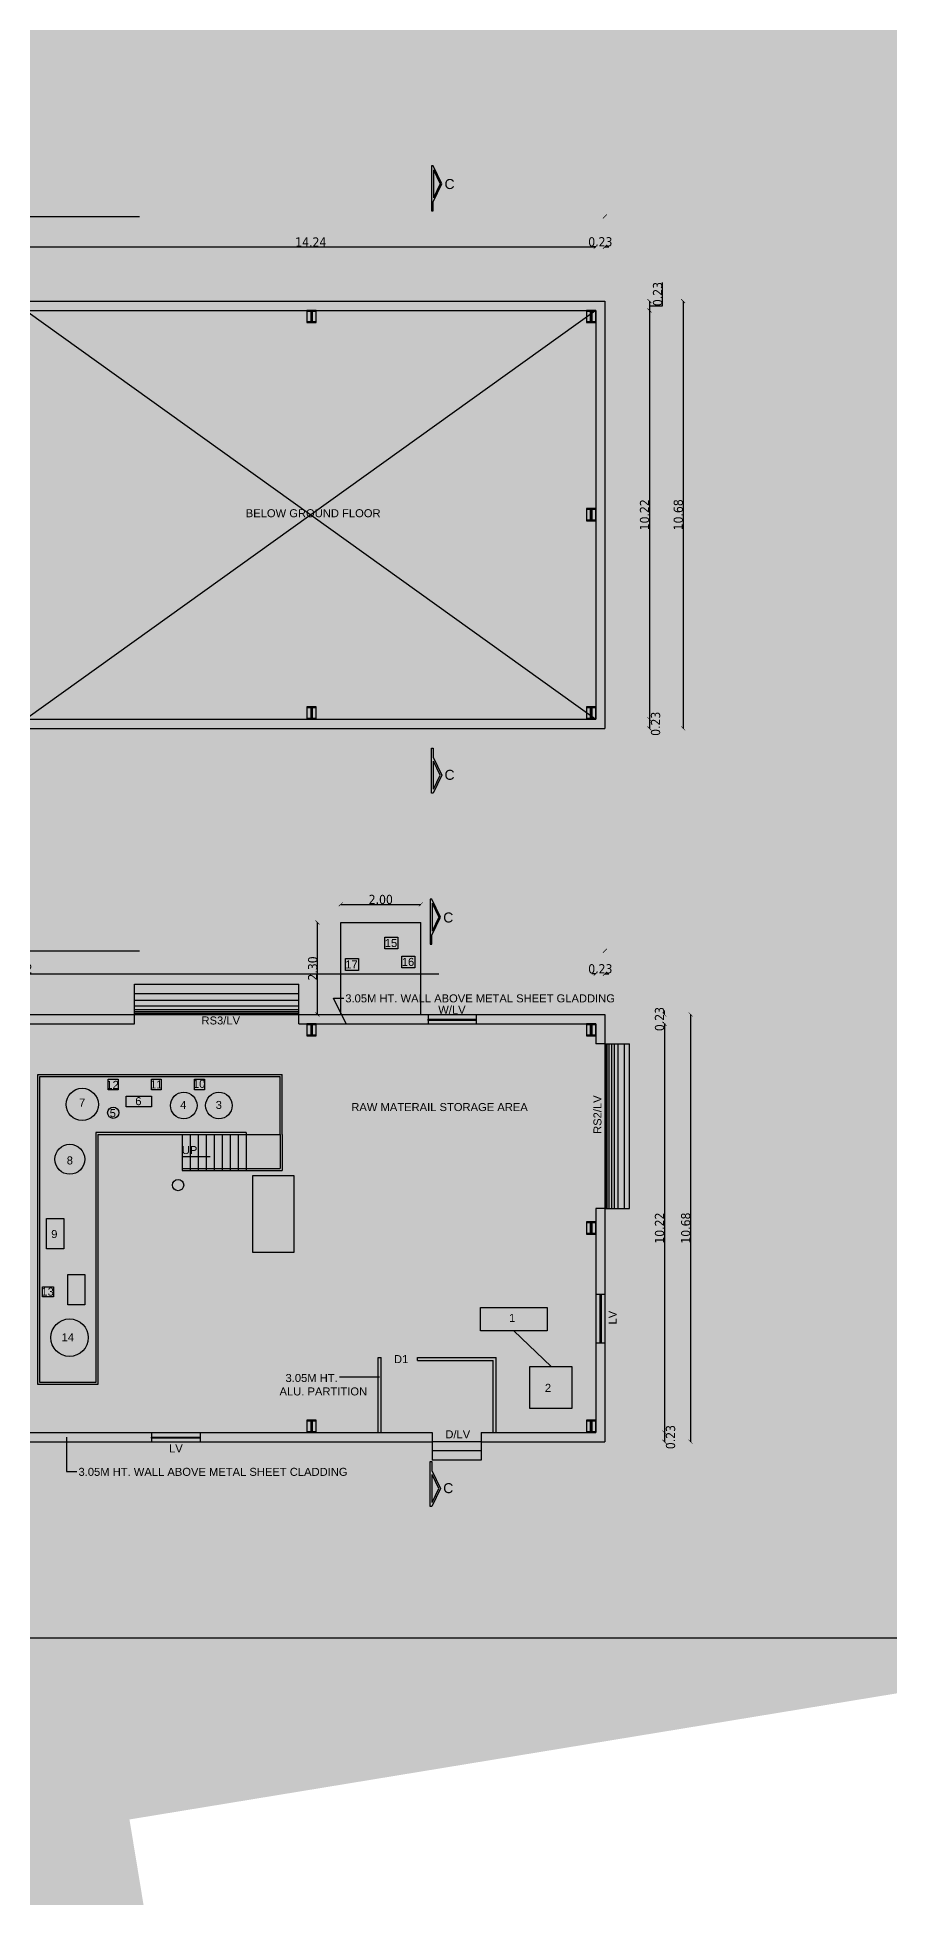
# Model space of a CAD drawing. Header units: metres. Extents: x 0 to 11269, y -5244 to -4054.
# Drawn here: x 10121.78 to 10143.08, y -4864.42 to -4817.93 of the extents above; entities that cross this region are included whole.
import ezdxf

# ---------------------------------------------------------------- set-up
doc = ezdxf.new("R2010")
doc.units = ezdxf.units.M
doc.header["$MEASUREMENT"] = 0
doc.header["$PDMODE"] = 2
doc.linetypes.add('HIDDEN', pattern=[0.375, 0.25, -0.125])
doc.linetypes.add('HIDDEN2', pattern=[0.1875, 0.125, -0.0625])
for name, color, linetype in [('2CON', 5, 'Continuous'), ('BLK_7_PLINTH_HEIGHT', 7, 'Continuous'), ('BOUNDARY', 6, 'Continuous'), ('DIM', 3, 'Continuous'), ('G', 5, 'Continuous'), ('REIN', 3, 'Continuous'), ('TEX', 2, 'Continuous')]:
    doc.layers.add(name, color=color, linetype=linetype)
doc.styles.get("Standard").update_dxf_attribs({"font": 'arial.ttf'})
doc.styles.add('STYLE1', font='tahoma.ttf', dxfattribs={"height": 0.23})
doc.styles.add('SUBBU3', font='swissl.ttf', dxfattribs={"width": 0.8})
doc.dimstyles.new('300', dxfattribs={"dimscale": 0.1, "dimtxt": 500, "dimasz": 2000, "dimexe": 400, "dimexo": 1500, "dimgap": 0, "dimtad": 1, "dimlfac": 0.001, "dimzin": 0, "dimdsep": 46, "dimtxsty": 'Standard', "dimcen": 800, "dimse1": 1, "dimse2": 1, "dimclrd": 1, "dimclre": 5, "dimclrt": 3, "dimadec": 0, "dimazin": 0, "dimtfac": 1, "dimtix": 1, "dimtofl": 0, "dimtmove": 1, "dimatfit": 3, "dimfxl": 0, "dimtolj": 1, "dimtzin": 0, "dimarcsym": 0})
doc.dimstyles.new('FLOOR PLAN', dxfattribs={"dimtxt": 0.4, "dimasz": 0.1, "dimexe": 0.18, "dimexo": 0.0625, "dimgap": 0, "dimtad": 1, "dimzin": 0, "dimdsep": 46, "dimtxsty": 'Standard', "dimblk": 'ARCHTICK', "dimcen": 0.09, "dimse1": 1, "dimse2": 1, "dimclrd": 254, "dimclrt": 3, "dimadec": 0, "dimazin": 0, "dimtfac": 1, "dimtix": 1, "dimtofl": 0, "dimtmove": 1, "dimatfit": 0, "dimfxl": 0, "dimtolj": 1, "dimtzin": 0, "dimlwd": -1, "dimarcsym": 0})
doc.dimstyles.new('GG', dxfattribs={"dimscale": 0.1, "dimtxt": 2000, "dimasz": 2000, "dimexe": 400, "dimexo": 1500, "dimgap": 0.08, "dimtad": 1, "dimlfac": 0.001, "dimzin": 0, "dimdsep": 46, "dimtxsty": 'Standard', "dimcen": 800, "dimse1": 1, "dimse2": 1, "dimclrd": 1, "dimclre": 5, "dimclrt": 3, "dimadec": 0, "dimazin": 0, "dimtfac": 1, "dimtix": 1, "dimtofl": 0, "dimtmove": 0, "dimatfit": 3, "dimfxl": 0, "dimtolj": 1, "dimtzin": 0, "dimarcsym": 0})
doc.dimstyles.new('STY', dxfattribs={"dimscale": 0.9, "dimtxt": 0.23, "dimasz": 0.18, "dimexe": 0.15, "dimexo": 0.6, "dimgap": 0.1, "dimtad": 1, "dimtih": 1, "dimtoh": 1, "dimzin": 0, "dimdsep": 46, "dimtxsty": 'Standard', "dimblk": 'ARCHTICK', "dimcen": 0.09375, "dimdle": 0.1, "dimse1": 1, "dimse2": 1, "dimclrd": 256, "dimclrt": 256, "dimadec": 0, "dimazin": 0, "dimtfac": 1, "dimtix": 1, "dimtmove": 1, "dimatfit": 0, "dimfxl": 0, "dimtolj": 1, "dimtzin": 0, "dimlwd": -1, "dimarcsym": 0})

# ---------------------------------------------------------------- blocks, each defined once
blk = doc.blocks.new('_ArchTick')
at = {"color": 0, "lineweight": 0, "const_width": 0.15}
blk.add_lwpolyline([(-0.5, -0.5), (0.5, 0.5)], dxfattribs=at)
blk = doc.blocks.new('*D18')
at = {"layer": 'DEFPOINTS', "color": 0, "linetype": 'ByBlock', "ltscale": 100}
for p in [(10135.735, -4841.331), (10135.735, -4842.885), (10106.815, -4843.336)]:
    blk.add_point(p, dxfattribs=at)
at = {"layer": 'DIM', "color": 254, "linetype": 'HIDDEN', "ltscale": 100}
blk.add_line((10106.815, -4841.331), (10135.735, -4841.331), dxfattribs=at)
at = {"layer": 'DIM', "color": 254, "linetype": 'ByBlock', "ltscale": 100, "xscale": 0.1, "yscale": 0.1, "zscale": 0.1, "rotation": 180}
blk.add_blockref('_ArchTick', (10106.815, -4841.331), dxfattribs=at)
at = {"layer": 'DIM', "color": 254, "linetype": 'ByBlock', "ltscale": 100, "xscale": 0.1, "yscale": 0.1, "zscale": 0.1}
blk.add_blockref('_ArchTick', (10135.735, -4841.331), dxfattribs=at)
at = {"layer": 'DIM', "color": 3, "linetype": 'ByBlock', "ltscale": 100, "insert": (10121.275, -4841.211), "char_height": 0.23, "attachment_point": 5, "style": 'STYLE1'}
blk.add_mtext('\\A1;28.92', dxfattribs=at)
blk = doc.blocks.new('*D19')
at = {"layer": 'DEFPOINTS', "color": 0, "linetype": 'ByBlock', "ltscale": 100}
for p in [(10135.965, -4841.331), (10135.735, -4842.885), (10135.965, -4842.885)]:
    blk.add_point(p, dxfattribs=at)
at = {"layer": 'DIM', "color": 254, "linetype": 'HIDDEN', "ltscale": 100}
for p, q in [((10135.735, -4841.331), (10135.635, -4841.331)), ((10135.965, -4841.331), (10136.065, -4841.331))]:
    blk.add_line(p, q, dxfattribs=at)
at = {"layer": 'DIM', "color": 254, "linetype": 'ByBlock', "ltscale": 100, "xscale": 0.1, "yscale": 0.1, "zscale": 0.1}
blk.add_blockref('_ArchTick', (10135.735, -4841.331), dxfattribs=at)
at = {"layer": 'DIM', "color": 254, "linetype": 'ByBlock', "ltscale": 100, "xscale": 0.1, "yscale": 0.1, "zscale": 0.1, "rotation": 180}
blk.add_blockref('_ArchTick', (10135.965, -4841.331), dxfattribs=at)
at = {"layer": 'DIM', "color": 3, "linetype": 'ByBlock', "ltscale": 100, "insert": (10135.85, -4841.211), "char_height": 0.23, "attachment_point": 5, "style": 'STYLE1'}
blk.add_mtext('\\A1;0.23', dxfattribs=at)
blk = doc.blocks.new('*D20')
at = {"layer": 'DEFPOINTS', "color": 0, "linetype": 'ByBlock', "ltscale": 100}
for p in [(10135.965, -4840.758), (10135.965, -4843.017), (10099.34, -4843.613)]:
    blk.add_point(p, dxfattribs=at)
at = {"layer": 'DIM', "color": 254, "linetype": 'HIDDEN', "ltscale": 100}
blk.add_line((10099.34, -4840.758), (10135.965, -4840.758), dxfattribs=at)
at = {"layer": 'DIM', "color": 254, "linetype": 'ByBlock', "ltscale": 100, "xscale": 0.1, "yscale": 0.1, "zscale": 0.1, "rotation": 180}
blk.add_blockref('_ArchTick', (10099.34, -4840.758), dxfattribs=at)
at = {"layer": 'DIM', "color": 254, "linetype": 'ByBlock', "ltscale": 100, "xscale": 0.1, "yscale": 0.1, "zscale": 0.1}
blk.add_blockref('_ArchTick', (10135.965, -4840.758), dxfattribs=at)
at = {"layer": 'DIM', "color": 3, "linetype": 'ByBlock', "ltscale": 100, "insert": (10117.652, -4840.638), "char_height": 0.23, "attachment_point": 5, "style": 'STYLE1'}
blk.add_mtext('\\A1;36.63', dxfattribs=at)
blk = doc.blocks.new('*D21')
at = {"layer": 'DEFPOINTS', "color": 0, "linetype": 'ByBlock', "ltscale": 100}
for p in [(10135.129, -4842.35), (10135.129, -4842.58), (10137.449, -4842.58)]:
    blk.add_point(p, dxfattribs=at)
at = {"layer": 'DIM', "color": 254, "linetype": 'HIDDEN', "ltscale": 100}
for p, q in [((10137.449, -4842.35), (10137.449, -4842.25)), ((10137.449, -4842.58), (10137.449, -4842.68))]:
    blk.add_line(p, q, dxfattribs=at)
at = {"layer": 'DIM', "color": 254, "linetype": 'ByBlock', "ltscale": 100, "xscale": 0.1, "yscale": 0.1, "zscale": 0.1}
for p, rotation in [((10137.449, -4842.35), 270), ((10137.449, -4842.58), 90)]:
    blk.add_blockref('_ArchTick', p, dxfattribs=dict(at, rotation=rotation))
at = {"layer": 'DIM', "color": 3, "linetype": 'ByBlock', "ltscale": 100, "insert": (10137.33, -4842.465), "char_height": 0.23, "attachment_point": 5, "rotation": 90, "style": 'STYLE1'}
blk.add_mtext('\\A1;0.23', dxfattribs=at)
blk = doc.blocks.new('*D22')
at = {"layer": 'DEFPOINTS', "color": 0, "linetype": 'ByBlock', "ltscale": 100}
for p in [(10135.129, -4842.58), (10135.119, -4852.797), (10137.449, -4852.797)]:
    blk.add_point(p, dxfattribs=at)
at = {"layer": 'DIM', "color": 254, "linetype": 'HIDDEN', "ltscale": 100}
blk.add_line((10137.449, -4842.58), (10137.449, -4852.797), dxfattribs=at)
at = {"layer": 'DIM', "color": 254, "linetype": 'ByBlock', "ltscale": 100, "xscale": 0.1, "yscale": 0.1, "zscale": 0.1}
for p, rotation in [((10137.449, -4842.58), 90), ((10137.449, -4852.797), 270)]:
    blk.add_blockref('_ArchTick', p, dxfattribs=dict(at, rotation=rotation))
at = {"layer": 'DIM', "color": 3, "linetype": 'ByBlock', "ltscale": 100, "insert": (10137.33, -4847.689), "char_height": 0.23, "attachment_point": 5, "rotation": 90, "style": 'STYLE1'}
blk.add_mtext('\\A1;10.22', dxfattribs=at)
blk = doc.blocks.new('*D23')
at = {"layer": 'DEFPOINTS', "color": 0, "linetype": 'ByBlock', "ltscale": 100}
for p in [(10135.119, -4852.797), (10135.119, -4853.027), (10137.449, -4853.027)]:
    blk.add_point(p, dxfattribs=at)
at = {"layer": 'DIM', "color": 254, "linetype": 'HIDDEN', "ltscale": 100}
blk.add_line((10137.449, -4852.797), (10137.449, -4853.027), dxfattribs=at)
at = {"layer": 'DIM', "color": 254, "linetype": 'ByBlock', "ltscale": 100, "xscale": 0.1, "yscale": 0.1, "zscale": 0.1}
for p, rotation in [((10137.449, -4852.797), 90), ((10137.449, -4853.027), 270)]:
    blk.add_blockref('_ArchTick', p, dxfattribs=dict(at, rotation=rotation))
at = {"layer": 'DIM', "color": 3, "linetype": 'ByBlock', "ltscale": 100, "insert": (10137.605, -4852.912), "char_height": 0.23, "attachment_point": 5, "rotation": 90, "style": 'STYLE1'}
blk.add_mtext('\\A1;0.23', dxfattribs=at)
blk = doc.blocks.new('*D24')
at = {"layer": 'DEFPOINTS', "color": 0, "linetype": 'ByBlock', "ltscale": 100}
for p in [(10134.845, -4842.35), (10134.845, -4853.027), (10138.104, -4853.027)]:
    blk.add_point(p, dxfattribs=at)
at = {"layer": 'DIM', "color": 254, "linetype": 'HIDDEN', "ltscale": 100}
blk.add_line((10138.104, -4842.35), (10138.104, -4853.027), dxfattribs=at)
at = {"layer": 'DIM', "color": 254, "linetype": 'ByBlock', "ltscale": 100, "xscale": 0.1, "yscale": 0.1, "zscale": 0.1}
for p, rotation in [((10138.104, -4842.35), 90), ((10138.104, -4853.027), 270)]:
    blk.add_blockref('_ArchTick', p, dxfattribs=dict(at, rotation=rotation))
at = {"layer": 'DIM', "color": 3, "linetype": 'ByBlock', "ltscale": 100, "insert": (10137.984, -4847.689), "char_height": 0.23, "attachment_point": 5, "rotation": 90, "style": 'STYLE1'}
blk.add_mtext('\\A1;10.68', dxfattribs=at)
blk = doc.blocks.new('*D34')
at = {"layer": 'DEFPOINTS', "color": 0, "linetype": 'ByBlock', "ltscale": 100}
for p in [(10135.735, -4823.163), (10121.5, -4825.118), (10135.735, -4825.118)]:
    blk.add_point(p, dxfattribs=at)
at = {"layer": 'DIM', "color": 254, "linetype": 'HIDDEN', "ltscale": 100}
blk.add_line((10121.5, -4823.163), (10135.735, -4823.163), dxfattribs=at)
at = {"layer": 'DIM', "color": 254, "linetype": 'ByBlock', "ltscale": 100, "xscale": 0.1, "yscale": 0.1, "zscale": 0.1, "rotation": 180}
blk.add_blockref('_ArchTick', (10121.5, -4823.163), dxfattribs=at)
at = {"layer": 'DIM', "color": 254, "linetype": 'ByBlock', "ltscale": 100, "xscale": 0.1, "yscale": 0.1, "zscale": 0.1}
blk.add_blockref('_ArchTick', (10135.735, -4823.163), dxfattribs=at)
at = {"layer": 'DIM', "color": 3, "linetype": 'ByBlock', "ltscale": 100, "insert": (10128.617, -4823.046), "char_height": 0.23, "attachment_point": 5, "style": 'STYLE1'}
blk.add_mtext('\\A1;14.24', dxfattribs=at)
blk = doc.blocks.new('*D35')
at = {"layer": 'DEFPOINTS', "color": 0, "linetype": 'ByBlock', "ltscale": 100}
for p in [(10135.965, -4823.163), (10135.735, -4825.118), (10135.965, -4825.118)]:
    blk.add_point(p, dxfattribs=at)
at = {"layer": 'DIM', "color": 254, "linetype": 'HIDDEN', "ltscale": 100}
for p, q in [((10135.735, -4823.163), (10135.635, -4823.163)), ((10135.965, -4823.163), (10136.065, -4823.163))]:
    blk.add_line(p, q, dxfattribs=at)
at = {"layer": 'DIM', "color": 254, "linetype": 'ByBlock', "ltscale": 100, "xscale": 0.1, "yscale": 0.1, "zscale": 0.1}
blk.add_blockref('_ArchTick', (10135.735, -4823.163), dxfattribs=at)
at = {"layer": 'DIM', "color": 254, "linetype": 'ByBlock', "ltscale": 100, "xscale": 0.1, "yscale": 0.1, "zscale": 0.1, "rotation": 180}
blk.add_blockref('_ArchTick', (10135.965, -4823.163), dxfattribs=at)
at = {"layer": 'DIM', "color": 3, "linetype": 'ByBlock', "ltscale": 100, "insert": (10135.85, -4823.043), "char_height": 0.23, "attachment_point": 5, "style": 'STYLE1'}
blk.add_mtext('\\A1;0.23', dxfattribs=at)
blk = doc.blocks.new('*D36')
at = {"layer": 'DEFPOINTS', "color": 0, "linetype": 'ByBlock', "ltscale": 100}
for p in [(10135.965, -4822.405), (10099.34, -4823.859), (10135.965, -4823.859)]:
    blk.add_point(p, dxfattribs=at)
at = {"layer": 'DIM', "color": 254, "linetype": 'HIDDEN', "ltscale": 100}
blk.add_line((10099.34, -4822.405), (10135.965, -4822.405), dxfattribs=at)
at = {"layer": 'DIM', "color": 254, "linetype": 'ByBlock', "ltscale": 100, "xscale": 0.1, "yscale": 0.1, "zscale": 0.1, "rotation": 180}
blk.add_blockref('_ArchTick', (10099.34, -4822.405), dxfattribs=at)
at = {"layer": 'DIM', "color": 254, "linetype": 'ByBlock', "ltscale": 100, "xscale": 0.1, "yscale": 0.1, "zscale": 0.1}
blk.add_blockref('_ArchTick', (10135.965, -4822.405), dxfattribs=at)
at = {"layer": 'DIM', "color": 3, "linetype": 'ByBlock', "ltscale": 100, "insert": (10117.652, -4822.285), "char_height": 0.23, "attachment_point": 5, "style": 'STYLE1'}
blk.add_mtext('\\A1;36.63', dxfattribs=at)
blk = doc.blocks.new('*D37')
at = {"layer": 'DEFPOINTS', "color": 0, "linetype": 'ByBlock', "ltscale": 100}
for p in [(10133.698, -4824.524), (10133.698, -4824.754), (10137.076, -4824.754)]:
    blk.add_point(p, dxfattribs=at)
at = {"layer": 'DIM', "color": 254, "linetype": 'HIDDEN', "ltscale": 100}
for p, q in [((10137.401, -4824.639), (10137.401, -4824.056)), ((10137.076, -4824.524), (10137.076, -4824.754)), ((10137.076, -4824.639), (10137.401, -4824.639))]:
    blk.add_line(p, q, dxfattribs=at)
at = {"layer": 'DIM', "color": 254, "linetype": 'ByBlock', "ltscale": 100, "xscale": 0.1, "yscale": 0.1, "zscale": 0.1}
for p, rotation in [((10137.076, -4824.524), 90), ((10137.076, -4824.754), 270)]:
    blk.add_blockref('_ArchTick', p, dxfattribs=dict(at, rotation=rotation))
at = {"layer": 'DIM', "color": 3, "linetype": 'ByBlock', "ltscale": 100, "insert": (10137.281, -4824.347), "char_height": 0.23, "attachment_point": 5, "rotation": 90, "style": 'STYLE1'}
blk.add_mtext('\\A1;0.23', dxfattribs=at)
blk = doc.blocks.new('*D38')
at = {"layer": 'DEFPOINTS', "color": 0, "linetype": 'ByBlock', "ltscale": 100}
for p in [(10133.698, -4824.754), (10135.109, -4834.971), (10137.076, -4834.971)]:
    blk.add_point(p, dxfattribs=at)
at = {"layer": 'DIM', "color": 254, "linetype": 'HIDDEN', "ltscale": 100}
blk.add_line((10137.076, -4824.754), (10137.076, -4834.971), dxfattribs=at)
at = {"layer": 'DIM', "color": 254, "linetype": 'ByBlock', "ltscale": 100, "xscale": 0.1, "yscale": 0.1, "zscale": 0.1}
for p, rotation in [((10137.076, -4824.754), 90), ((10137.076, -4834.971), 270)]:
    blk.add_blockref('_ArchTick', p, dxfattribs=dict(at, rotation=rotation))
at = {"layer": 'DIM', "color": 3, "linetype": 'ByBlock', "ltscale": 100, "insert": (10136.956, -4829.863), "char_height": 0.23, "attachment_point": 5, "rotation": 90, "style": 'STYLE1'}
blk.add_mtext('\\A1;10.22', dxfattribs=at)
blk = doc.blocks.new('*D39')
at = {"layer": 'DEFPOINTS', "color": 0, "linetype": 'ByBlock', "ltscale": 100}
for p in [(10135.109, -4834.971), (10135.109, -4835.201), (10137.076, -4835.201)]:
    blk.add_point(p, dxfattribs=at)
at = {"layer": 'DIM', "color": 254, "linetype": 'HIDDEN', "ltscale": 100}
blk.add_line((10137.076, -4834.971), (10137.076, -4835.201), dxfattribs=at)
at = {"layer": 'DIM', "color": 254, "linetype": 'ByBlock', "ltscale": 100, "xscale": 0.1, "yscale": 0.1, "zscale": 0.1}
for p, rotation in [((10137.076, -4834.971), 90), ((10137.076, -4835.201), 270)]:
    blk.add_blockref('_ArchTick', p, dxfattribs=dict(at, rotation=rotation))
at = {"layer": 'DIM', "color": 3, "linetype": 'ByBlock', "ltscale": 100, "insert": (10137.231, -4835.086), "char_height": 0.23, "attachment_point": 5, "rotation": 90, "style": 'STYLE1'}
blk.add_mtext('\\A1;0.23', dxfattribs=at)
blk = doc.blocks.new('*D40')
at = {"layer": 'DEFPOINTS', "color": 0, "linetype": 'ByBlock', "ltscale": 100}
for p in [(10130.179, -4824.524), (10130.179, -4835.201), (10137.919, -4835.201)]:
    blk.add_point(p, dxfattribs=at)
at = {"layer": 'DIM', "color": 254, "linetype": 'HIDDEN', "ltscale": 100}
blk.add_line((10137.919, -4824.524), (10137.919, -4835.201), dxfattribs=at)
at = {"layer": 'DIM', "color": 254, "linetype": 'ByBlock', "ltscale": 100, "xscale": 0.1, "yscale": 0.1, "zscale": 0.1}
for p, rotation in [((10137.919, -4824.524), 90), ((10137.919, -4835.201), 270)]:
    blk.add_blockref('_ArchTick', p, dxfattribs=dict(at, rotation=rotation))
at = {"layer": 'DIM', "color": 3, "linetype": 'ByBlock', "ltscale": 100, "insert": (10137.799, -4829.863), "char_height": 0.23, "attachment_point": 5, "rotation": 90, "style": 'STYLE1'}
blk.add_mtext('\\A1;10.68', dxfattribs=at)
blk = doc.blocks.new('*D62')
at = {"layer": 'DEFPOINTS', "color": 0, "linetype": 'ByBlock', "ltscale": 100}
for p in [(10131.365, -4839.598), (10129.365, -4840.05), (10131.365, -4840.05)]:
    blk.add_point(p, dxfattribs=at)
at = {"layer": 'DIM', "color": 254, "linetype": 'HIDDEN', "ltscale": 100}
blk.add_line((10129.365, -4839.598), (10131.365, -4839.598), dxfattribs=at)
at = {"layer": 'DIM', "color": 254, "linetype": 'ByBlock', "ltscale": 100, "xscale": 0.1, "yscale": 0.1, "zscale": 0.1, "rotation": 180}
blk.add_blockref('_ArchTick', (10129.365, -4839.598), dxfattribs=at)
at = {"layer": 'DIM', "color": 254, "linetype": 'ByBlock', "ltscale": 100, "xscale": 0.1, "yscale": 0.1, "zscale": 0.1}
blk.add_blockref('_ArchTick', (10131.365, -4839.598), dxfattribs=at)
at = {"layer": 'DIM', "color": 3, "linetype": 'ByBlock', "ltscale": 100, "insert": (10130.365, -4839.478), "char_height": 0.23, "attachment_point": 5, "style": 'STYLE1'}
blk.add_mtext('\\A1;2.00', dxfattribs=at)
blk = doc.blocks.new('*D63')
at = {"layer": 'DEFPOINTS', "color": 0, "linetype": 'ByBlock', "ltscale": 100}
for p in [(10128.784, -4840.05), (10129.609, -4840.05), (10129.609, -4842.35)]:
    blk.add_point(p, dxfattribs=at)
at = {"layer": 'DIM', "color": 254, "linetype": 'HIDDEN', "ltscale": 100}
blk.add_line((10128.784, -4842.35), (10128.784, -4840.05), dxfattribs=at)
at = {"layer": 'DIM', "color": 254, "linetype": 'ByBlock', "ltscale": 100, "xscale": 0.1, "yscale": 0.1, "zscale": 0.1}
for p, rotation in [((10128.784, -4840.05), 90), ((10128.784, -4842.35), 270)]:
    blk.add_blockref('_ArchTick', p, dxfattribs=dict(at, rotation=rotation))
at = {"layer": 'DIM', "color": 3, "linetype": 'ByBlock', "ltscale": 100, "insert": (10128.664, -4841.2), "char_height": 0.23, "attachment_point": 5, "rotation": 90, "style": 'STYLE1'}
blk.add_mtext('\\A1;2.30', dxfattribs=at)
blk = doc.blocks.new('*D194')
at = {"layer": 'BLK_7_PLINTH_HEIGHT'}
for p, q in [((10337.138, -4839.768), (10337.138, -4839.606)), ((10337.138, -4839.768), (10337.138, -4839.798)), ((10337.138, -4840.218), (10337.138, -4840.189)), ((10337.138, -4840.218), (10337.138, -4840.38))]:
    blk.add_line(p, q, dxfattribs=at)
at = {"layer": 'DEFPOINTS', "color": 0, "linetype": 'ByBlock'}
for p in [(0, -4839.768), (10337.138, -4839.768), (10337.649, -4840.218)]:
    blk.add_point(p, dxfattribs=at)
at = {"layer": 'BLK_7_PLINTH_HEIGHT', "linetype": 'ByBlock', "xscale": 0.162, "yscale": 0.162, "zscale": 0.162}
for p, rotation in [((10337.138, -4839.768), 270), ((10337.138, -4840.218), 90)]:
    blk.add_blockref('_ArchTick', p, dxfattribs=dict(at, rotation=rotation))
at = {"layer": 'BLK_7_PLINTH_HEIGHT', "linetype": 'ByBlock', "insert": (10337.138, -4839.993), "char_height": 0.207, "attachment_point": 5}
blk.add_mtext('\\A1;0.45', dxfattribs=at)

msp = doc.modelspace()

# ---------------------------------------------------------------- hatches: boundary and pattern name
at = {"layer": 'DIM', "linetype": 'ByBlock', "ltscale": 100}
for points in [[(10128.65479, -4824.77904), (10128.74979, -4824.77904), (10128.74979, -4824.75404), (10128.51979, -4824.75404), (10128.51979, -4824.77904), (10128.61479, -4824.77904), (10128.61479, -4825.03404), (10128.51979, -4825.03404), (10128.51979, -4825.05904), (10128.74979, -4825.05904), (10128.74979, -4825.03404), (10128.65479, -4825.03404)], [(10135.63979, -4824.77904), (10135.73479, -4824.77904), (10135.73479, -4824.75404), (10135.50479, -4824.75404), (10135.50479, -4824.77904), (10135.59979, -4824.77904), (10135.59979, -4825.03404), (10135.50479, -4825.03404), (10135.50479, -4825.05904), (10135.73479, -4825.05904), (10135.73479, -4825.03404), (10135.63979, -4825.03404)], [(10135.63979, -4829.73454), (10135.73479, -4829.73454), (10135.73479, -4829.70954), (10135.50479, -4829.70954), (10135.50479, -4829.73454), (10135.59979, -4829.73454), (10135.59979, -4829.98954), (10135.50479, -4829.98954), (10135.50479, -4830.01454), (10135.73479, -4830.01454), (10135.73479, -4829.98954), (10135.63979, -4829.98954)], [(10128.65479, -4834.69104), (10128.74979, -4834.69104), (10128.74979, -4834.66604), (10128.51979, -4834.66604), (10128.51979, -4834.69104), (10128.61479, -4834.69104), (10128.61479, -4834.94604), (10128.51979, -4834.94604), (10128.51979, -4834.97104), (10128.74979, -4834.97104), (10128.74979, -4834.94604), (10128.65479, -4834.94604)], [(10135.63979, -4834.69104), (10135.73479, -4834.69104), (10135.73479, -4834.66604), (10135.50479, -4834.66604), (10135.50479, -4834.69104), (10135.59979, -4834.69104), (10135.59979, -4834.94604), (10135.50479, -4834.94604), (10135.50479, -4834.97104), (10135.73479, -4834.97104), (10135.73479, -4834.94604), (10135.63979, -4834.94604)], [(10128.65479, -4842.6055), (10128.74979, -4842.6055), (10128.74979, -4842.5805), (10128.51979, -4842.5805), (10128.51979, -4842.6055), (10128.61479, -4842.6055), (10128.61479, -4842.8605), (10128.51979, -4842.8605), (10128.51979, -4842.8855), (10128.74979, -4842.8855), (10128.74979, -4842.8605), (10128.65479, -4842.8605)], [(10135.63979, -4842.6055), (10135.73479, -4842.6055), (10135.73479, -4842.5805), (10135.50479, -4842.5805), (10135.50479, -4842.6055), (10135.59979, -4842.6055), (10135.59979, -4842.8605), (10135.50479, -4842.8605), (10135.50479, -4842.8855), (10135.73479, -4842.8855), (10135.73479, -4842.8605), (10135.63979, -4842.8605)], [(10135.63979, -4847.561), (10135.73479, -4847.561), (10135.73479, -4847.536), (10135.50479, -4847.536), (10135.50479, -4847.561), (10135.59979, -4847.561), (10135.59979, -4847.816), (10135.50479, -4847.816), (10135.50479, -4847.841), (10135.73479, -4847.841), (10135.73479, -4847.816), (10135.63979, -4847.816)], [(10128.65479, -4852.5175), (10128.74979, -4852.5175), (10128.74979, -4852.4925), (10128.51979, -4852.4925), (10128.51979, -4852.5175), (10128.61479, -4852.5175), (10128.61479, -4852.7725), (10128.51979, -4852.7725), (10128.51979, -4852.7975), (10128.74979, -4852.7975), (10128.74979, -4852.7725), (10128.65479, -4852.7725)], [(10135.63979, -4852.5175), (10135.73479, -4852.5175), (10135.73479, -4852.4925), (10135.50479, -4852.4925), (10135.50479, -4852.5175), (10135.59979, -4852.5175), (10135.59979, -4852.7725), (10135.50479, -4852.7725), (10135.50479, -4852.7975), (10135.73479, -4852.7975), (10135.73479, -4852.7725), (10135.63979, -4852.7725)]]:
    msp.add_hatch(color=1, dxfattribs=at).paths.add_polyline_path(points)

# ---------------------------------------------------------------- linework, layer by layer
at = {"linetype": 'ByBlock'}
msp.add_lwpolyline([(10096.92154, -4803.60476), (10160.08777, -4803.60476), (10160.08777, -4857.93311), (10096.92154, -4857.93311)], close=True, dxfattribs=at)
at = {"layer": 'DIM', "color": 4, "linetype": 'ByBlock', "ltscale": 100}
for p, q in [((10120.83379, -4824.52404), (10124.21529, -4824.52404)), ((10120.83379, -4824.75404), (10124.21529, -4824.75404)), ((10123.93829, -4824.52404), (10135.96479, -4824.52404)), ((10123.93829, -4824.75404), (10135.73479, -4824.75404)), ((10128.61479, -4824.77904), (10128.51979, -4824.77904)), ((10128.61479, -4824.77904), (10128.61479, -4825.03404)), ((10128.74979, -4824.77904), (10128.65479, -4824.77904)), ((10128.65479, -4824.77904), (10128.65479, -4825.03404)), ((10135.59979, -4824.77904), (10135.50479, -4824.77904)), ((10135.59979, -4824.77904), (10135.59979, -4825.03404)), ((10135.73479, -4824.77904), (10135.63979, -4824.77904)), ((10135.63979, -4824.77904), (10135.63979, -4825.03404)), ((10135.73479, -4824.75404), (10135.73479, -4830.25604)), ((10135.96479, -4824.52404), (10135.96479, -4830.25604)), ((10128.51979, -4825.03404), (10128.61479, -4825.03404)), ((10128.65479, -4825.03404), (10128.74979, -4825.03404)), ((10135.50479, -4825.03404), (10135.59979, -4825.03404)), ((10135.63979, -4825.03404), (10135.73479, -4825.03404)), ((10135.73479, -4829.37254), (10135.73479, -4834.97104)), ((10135.96479, -4829.37254), (10135.96479, -4835.20104)), ((10135.59979, -4829.73454), (10135.50479, -4829.73454)), ((10135.50479, -4829.98954), (10135.59979, -4829.98954)), ((10135.59979, -4829.73454), (10135.59979, -4829.98954)), ((10135.73479, -4829.73454), (10135.63979, -4829.73454)), ((10135.63979, -4829.73454), (10135.63979, -4829.98954)), ((10135.63979, -4829.98954), (10135.73479, -4829.98954)), ((10128.61479, -4834.69104), (10128.51979, -4834.69104)), ((10128.61479, -4834.69104), (10128.61479, -4834.94604)), ((10128.74979, -4834.69104), (10128.65479, -4834.69104)), ((10128.65479, -4834.69104), (10128.65479, -4834.94604)), ((10135.59979, -4834.69104), (10135.50479, -4834.69104)), ((10135.59979, -4834.69104), (10135.59979, -4834.94604)), ((10135.73479, -4834.69104), (10135.63979, -4834.69104)), ((10135.63979, -4834.69104), (10135.63979, -4834.94604)), ((10121.26979, -4834.97104), (10131.65279, -4834.97104)), ((10128.51979, -4834.94604), (10128.61479, -4834.94604)), ((10128.65479, -4834.94604), (10128.74979, -4834.94604)), ((10129.43429, -4834.97104), (10135.73479, -4834.97104)), ((10135.50479, -4834.94604), (10135.59979, -4834.94604)), ((10135.63979, -4834.94604), (10135.73479, -4834.94604)), ((10100.58029, -4835.20104), (10131.65279, -4835.20104)), ((10129.43429, -4835.20104), (10135.96479, -4835.20104)), ((10124.21529, -4841.5955), (10128.31529, -4841.5955)), ((10124.21529, -4842.3505), (10124.21529, -4841.5955)), ((10128.31529, -4842.3505), (10128.31529, -4841.5955)), ((10124.21529, -4841.826), (10128.31529, -4841.826)), ((10124.21529, -4841.989), (10128.31529, -4841.989)), ((10124.21529, -4842.1315), (10128.31529, -4842.1315)), ((10120.83379, -4842.3505), (10124.21529, -4842.3505)), ((10120.83379, -4842.5805), (10124.21529, -4842.5805)), ((10124.21529, -4842.223), (10128.31529, -4842.223)), ((10124.21529, -4842.274), (10128.31529, -4842.274)), ((10124.21529, -4842.3145), (10128.31529, -4842.3145)), ((10124.21529, -4842.345), (10128.31529, -4842.345)), ((10124.21529, -4842.5805), (10124.21529, -4842.3505)), ((10124.21529, -4842.3505), (10128.31529, -4842.3505)), ((10128.31529, -4842.3505), (10135.96479, -4842.3505)), ((10128.31529, -4842.5805), (10128.31529, -4842.3505)), ((10128.31529, -4842.5805), (10135.73479, -4842.5805)), ((10128.61479, -4842.6055), (10128.51979, -4842.6055)), ((10128.61479, -4842.6055), (10128.61479, -4842.8605)), ((10128.74979, -4842.6055), (10128.65479, -4842.6055)), ((10128.65479, -4842.6055), (10128.65479, -4842.8605)), ((10131.54579, -4842.3505), (10131.54579, -4842.5805)), ((10132.74579, -4842.3505), (10132.74579, -4842.5805)), ((10135.59979, -4842.6055), (10135.50479, -4842.6055)), ((10135.59979, -4842.6055), (10135.59979, -4842.8605)), ((10135.73479, -4842.6055), (10135.63979, -4842.6055)), ((10135.63979, -4842.6055), (10135.63979, -4842.8605)), ((10135.73479, -4842.5805), (10135.73479, -4843.082)), ((10135.96479, -4842.3505), (10135.96479, -4843.082)), ((10128.51979, -4842.8605), (10128.61479, -4842.8605)), ((10128.65479, -4842.8605), (10128.74979, -4842.8605)), ((10135.50479, -4842.8605), (10135.59979, -4842.8605)), ((10135.63979, -4842.8605), (10135.73479, -4842.8605)), ((10135.96479, -4843.082), (10135.73479, -4843.082)), ((10135.96479, -4843.082), (10135.96479, -4847.199)), ((10135.96479, -4843.082), (10136.57479, -4843.082)), ((10135.97829, -4843.082), (10135.97829, -4847.199)), ((10136.00879, -4843.082), (10136.00879, -4847.199)), ((10136.06229, -4843.082), (10136.06229, -4847.199)), ((10136.13279, -4843.082), (10136.13279, -4847.199)), ((10136.19929, -4843.082), (10136.19929, -4847.199)), ((10136.28779, -4843.082), (10136.28779, -4847.199)), ((10136.44229, -4843.082), (10136.44229, -4847.199)), ((10136.57479, -4847.199), (10136.57479, -4843.082)), ((10123.29979, -4843.84748), (10127.89979, -4843.84748)), ((10123.29979, -4843.89748), (10127.84979, -4843.89748)), ((10127.84979, -4845.34748), (10127.84979, -4843.89748)), ((10127.89979, -4845.34748), (10127.89979, -4843.84748)), ((10123.29979, -4845.34748), (10127.84979, -4845.34748)), ((10125.39979, -4845.34748), (10125.39979, -4846.24748)), ((10125.59979, -4845.34748), (10125.59979, -4846.24748)), ((10125.79979, -4845.34748), (10125.79979, -4846.24748)), ((10125.99979, -4845.34748), (10125.99979, -4846.24748)), ((10126.19979, -4845.34748), (10126.19979, -4846.24748)), ((10126.39979, -4845.34748), (10126.39979, -4846.24748)), ((10126.59979, -4845.34748), (10126.59979, -4846.24748)), ((10126.79979, -4845.34748), (10126.79979, -4846.24748)), ((10126.99979, -4845.29748), (10126.99979, -4846.24748)), ((10127.84979, -4845.34748), (10127.84979, -4846.19748)), ((10127.89979, -4845.34748), (10127.89979, -4846.24748)), ((10125.39979, -4846.19748), (10127.84979, -4846.19748)), ((10125.39979, -4846.24748), (10127.89979, -4846.24748)), ((10135.73479, -4847.199), (10135.73479, -4852.7975)), ((10135.96479, -4847.199), (10135.73479, -4847.199)), ((10135.96479, -4847.199), (10135.96479, -4853.0275)), ((10135.96479, -4847.199), (10136.57479, -4847.199)), ((10135.59979, -4847.561), (10135.50479, -4847.561)), ((10135.59979, -4847.561), (10135.59979, -4847.816)), ((10135.73479, -4847.561), (10135.63979, -4847.561)), ((10135.63979, -4847.561), (10135.63979, -4847.816)), ((10135.50479, -4847.816), (10135.59979, -4847.816)), ((10135.63979, -4847.816), (10135.73479, -4847.816)), ((10135.73479, -4849.336), (10135.96479, -4849.336)), ((10130.29779, -4850.9225), (10130.37279, -4850.9225)), ((10130.29779, -4852.7975), (10130.29779, -4850.9225)), ((10130.37279, -4852.7975), (10130.37279, -4850.9225)), ((10131.28279, -4850.9225), (10133.24779, -4850.9225)), ((10131.28279, -4850.9975), (10131.28279, -4850.9225)), ((10131.28279, -4850.9975), (10133.17279, -4850.9975)), ((10133.17279, -4852.7975), (10133.17279, -4850.9975)), ((10133.24779, -4852.7975), (10133.24779, -4850.9225)), ((10135.73479, -4850.556), (10135.96479, -4850.556)), ((10121.26979, -4852.7975), (10131.65279, -4852.7975)), ((10124.63329, -4852.7975), (10124.63329, -4853.0275)), ((10125.85329, -4852.7975), (10125.85329, -4853.0275)), ((10128.61479, -4852.5175), (10128.51979, -4852.5175)), ((10128.51979, -4852.7725), (10128.61479, -4852.7725)), ((10128.61479, -4852.5175), (10128.61479, -4852.7725)), ((10128.74979, -4852.5175), (10128.65479, -4852.5175)), ((10128.65479, -4852.5175), (10128.65479, -4852.7725)), ((10128.65479, -4852.7725), (10128.74979, -4852.7725)), ((10131.65279, -4852.7975), (10131.65279, -4853.0275)), ((10132.87279, -4852.7975), (10135.73479, -4852.7975)), ((10132.87279, -4852.7975), (10132.87279, -4853.0275)), ((10135.59979, -4852.5175), (10135.50479, -4852.5175)), ((10135.50479, -4852.7725), (10135.59979, -4852.7725)), ((10135.59979, -4852.5175), (10135.59979, -4852.7725)), ((10135.73479, -4852.5175), (10135.63979, -4852.5175)), ((10135.63979, -4852.5175), (10135.63979, -4852.7725)), ((10135.63979, -4852.7725), (10135.73479, -4852.7725)), ((10099.33979, -4853.0275), (10131.65279, -4853.0275)), ((10132.87279, -4853.0275), (10131.65279, -4853.0275)), ((10131.65279, -4853.0275), (10131.65279, -4853.4875)), ((10132.87279, -4853.2575), (10131.65279, -4853.2575)), ((10132.87279, -4853.0275), (10135.96479, -4853.0275)), ((10132.87279, -4853.0275), (10132.87279, -4853.4875)), ((10132.87279, -4853.4875), (10131.65279, -4853.4875))]:
    msp.add_line(p, q, dxfattribs=at)
at = {"layer": 'DIM', "color": 4, "linetype": 'HIDDEN', "ltscale": 100}
for p, q in [((10135.73479, -4824.75404), (10121.49979, -4834.97104)), ((10121.49979, -4824.75404), (10135.73479, -4834.97104))]:
    msp.add_line(p, q, dxfattribs=at)
at = {"layer": 'DIM', "color": 7, "linetype": 'ByBlock', "ltscale": 100}
for p, q in [((10129.36479, -4842.3505), (10129.36479, -4840.0505)), ((10129.36479, -4840.0505), (10131.36479, -4840.0505)), ((10131.36479, -4842.3505), (10131.36479, -4840.0505))]:
    msp.add_line(p, q, dxfattribs=at)
at = {"layer": 'DIM', "color": 2, "linetype": 'ByBlock', "ltscale": 100}
msp.add_line((10134.61876, -4851.15027), (10133.6887, -4850.25411), dxfattribs=at)
at = {"layer": 'DIM', "color": 4, "linetype": 'ByBlock', "ltscale": 100}
for points in [[(10128.74979, -4825.05904), (10128.74979, -4824.75404), (10128.51979, -4824.75404), (10128.51979, -4825.05904)], [(10135.73479, -4825.05904), (10135.73479, -4824.75404), (10135.50479, -4824.75404), (10135.50479, -4825.05904)], [(10135.73479, -4830.01454), (10135.73479, -4829.70954), (10135.50479, -4829.70954), (10135.50479, -4830.01454)], [(10128.74979, -4834.97104), (10128.74979, -4834.66604), (10128.51979, -4834.66604), (10128.51979, -4834.97104)], [(10135.73479, -4834.97104), (10135.73479, -4834.66604), (10135.50479, -4834.66604), (10135.50479, -4834.97104)], [(10128.74979, -4842.8855), (10128.74979, -4842.5805), (10128.51979, -4842.5805), (10128.51979, -4842.8855)], [(10131.54579, -4842.4655), (10132.74579, -4842.4655), (10132.74579, -4842.497), (10131.54579, -4842.497)], [(10135.73479, -4842.8855), (10135.73479, -4842.5805), (10135.50479, -4842.5805), (10135.50479, -4842.8855)], [(10135.73479, -4847.841), (10135.73479, -4847.536), (10135.50479, -4847.536), (10135.50479, -4847.841)], [(10135.84979, -4850.556), (10135.84979, -4849.336), (10135.87329, -4849.336), (10135.87329, -4850.556)], [(10128.74979, -4852.7975), (10128.74979, -4852.4925), (10128.51979, -4852.4925), (10128.51979, -4852.7975)], [(10135.73479, -4852.7975), (10135.73479, -4852.4925), (10135.50479, -4852.4925), (10135.50479, -4852.7975)], [(10124.63329, -4852.9125), (10125.85329, -4852.9125), (10125.85329, -4852.936), (10124.63329, -4852.936)]]:
    msp.add_lwpolyline(points, close=True, dxfattribs=at)
at = {"layer": 'DIM', "color": 7, "linetype": 'Continuous', "ltscale": 25}
for points in [[(10130.46711, -4840.41685), (10130.79139, -4840.41685), (10130.79139, -4840.71351), (10130.4683, -4840.71351)], [(10129.48115, -4840.95162), (10129.80544, -4840.95162), (10129.80544, -4841.24829), (10129.48235, -4841.24829)], [(10130.8922, -4840.88908), (10131.21648, -4840.88908), (10131.21648, -4841.18574), (10130.8934, -4841.18574)]]:
    msp.add_lwpolyline(points, close=True, dxfattribs=at)
at = {"layer": 'DIM', "color": 4, "linetype": 'ByBlock', "ltscale": 100}
for points in [[(10123.29979, -4851.59748), (10121.79979, -4851.59748), (10121.79979, -4845.34748), (10121.79979, -4843.84748), (10123.29979, -4843.84748)], [(10123.24979, -4851.54748), (10121.84979, -4851.54748), (10121.84979, -4845.34748), (10121.84979, -4843.89748), (10123.29979, -4843.89748)], [(10126.99979, -4845.29748), (10123.24979, -4845.29748), (10123.24979, -4851.54748)], [(10123.29979, -4845.34748), (10123.29979, -4851.59748)]]:
    msp.add_lwpolyline(points, dxfattribs=at)
at = {"layer": 'DIM', "color": 7, "linetype": 'HIDDEN2', "ltscale": 25}
for points in [[(10123.80289, -4843.96447), (10123.80289, -4844.23471), (10123.55657, -4844.23471), (10123.55567, -4843.96447)], [(10124.88091, -4843.96447), (10124.88091, -4844.23471), (10124.63369, -4844.23471), (10124.63369, -4843.96447)], [(10125.95892, -4843.96447), (10125.95892, -4844.23471), (10125.71171, -4844.23471), (10125.71171, -4843.96447)], [(10121.91681, -4849.1562), (10122.18704, -4849.1562), (10122.18704, -4849.40342), (10121.91781, -4849.40342)]]:
    msp.add_lwpolyline(points, close=True, dxfattribs=at)
at = {"layer": 'DIM', "color": 2, "linetype": 'ByBlock', "ltscale": 100}
for points in [[(10124.00484, -4844.38901), (10124.63917, -4844.38901), (10124.63917, -4844.65839), (10124.00484, -4844.65839)], [(10127.16986, -4846.37618), (10128.19673, -4846.37618), (10128.19673, -4848.29751), (10127.16986, -4848.29751)], [(10122.01533, -4847.45063), (10122.44291, -4847.45063), (10122.44291, -4848.20699), (10122.01533, -4848.20699)], [(10122.54635, -4848.84871), (10122.97393, -4848.84871), (10122.97393, -4849.60507), (10122.54635, -4849.60507)], [(10132.85502, -4849.67594), (10134.52239, -4849.67594), (10134.52239, -4850.25411), (10132.85502, -4850.25411)], [(10134.09175, -4851.15027), (10135.1396, -4851.15027), (10135.1396, -4852.2006), (10134.09175, -4852.2006)]]:
    msp.add_lwpolyline(points, close=True, dxfattribs=at)
for centre, radius in [((10122.90668, -4844.59792), 0.4027), ((10125.44229, -4844.62594), 0.33209), ((10126.32207, -4844.62594), 0.33209), ((10123.68079, -4844.80487), 0.14121), ((10122.59603, -4845.96909), 0.37364), ((10125.30092, -4846.61239), 0.14121), ((10122.58977, -4850.42674), 0.46829)]:
    msp.add_circle(centre, radius, dxfattribs=at)
at = {"layer": 'G'}
for p, q in [((10131.68122, -4821.24182), (10131.68122, -4821.94138)), ((10131.68122, -4821.24182), (10131.84737, -4821.5916)), ((10131.84737, -4821.5916), (10131.68122, -4821.94138)), ((10131.68122, -4836.71676), (10131.68122, -4836.0172)), ((10131.84737, -4836.36698), (10131.68122, -4836.0172)), ((10131.68122, -4836.71676), (10131.84737, -4836.36698)), ((10131.64889, -4839.57128), (10131.64889, -4840.27084)), ((10131.64889, -4839.57128), (10131.81504, -4839.92106)), ((10131.81504, -4839.92106), (10131.64889, -4840.27084)), ((10131.64889, -4854.54322), (10131.64889, -4853.84366)), ((10131.81504, -4854.19344), (10131.64889, -4853.84366)), ((10131.64889, -4854.54322), (10131.81504, -4854.19344))]:
    msp.add_line(p, q, dxfattribs=at)
at = {"layer": 'REIN'}
for points in [[(10131.63123, -4822.26654), (10131.67435, -4822.26654), (10131.67435, -4822.04154), (10131.8881, -4821.59154), (10131.67435, -4821.14154), (10131.63123, -4821.14154), (10131.63123, -4822.26654)], [(10131.63123, -4835.69204), (10131.67435, -4835.69204), (10131.67435, -4835.91704), (10131.8881, -4836.36704), (10131.67435, -4836.81704), (10131.63123, -4836.81704), (10131.63123, -4835.69204)], [(10131.59889, -4840.596), (10131.64202, -4840.596), (10131.64202, -4840.371), (10131.85577, -4839.921), (10131.64202, -4839.471), (10131.59889, -4839.471), (10131.59889, -4840.596)], [(10131.59889, -4853.5185), (10131.64202, -4853.5185), (10131.64202, -4853.7435), (10131.85577, -4854.1935), (10131.64202, -4854.6435), (10131.59889, -4854.6435), (10131.59889, -4853.5185)]]:
    msp.add_lwpolyline(points, close=True, dxfattribs=at)

# ---------------------------------------------------------------- texts
at = {"layer": '2CON', "color": 3, "linetype": 'Continuous'}
for s, p in [('BELOW GROUND FLOOR', (10126.99179, -4829.92404)), ('3.05M HT. WALL ABOVE METAL SHEET GLADDING', (10129.47805, -4842.048)), ('W/LV', (10131.80079, -4842.3335)), ('RS3/LV', (10125.88629, -4842.6)), ('RAW MATERAIL STORAGE AREA', (10129.62863, -4844.76428)), ('UP', (10125.39423, -4845.83842)), ('D1', (10130.69484, -4851.06305)), ('3.05M HT. ', (10127.985, -4851.53424)), ('ALU. PARTITION', (10127.83532, -4851.87083)), ('D/LV', (10131.9781, -4852.9425)), ('LV', (10125.07579, -4853.296)), ('3.05M HT. WALL ABOVE METAL SHEET CLADDING', (10122.81329, -4853.88032))]:
    msp.add_text(s, height=0.2, dxfattribs=at).set_placement(p)
at = {"layer": '2CON', "color": 6, "linetype": 'Continuous'}
for s, p in [('15', (10130.46403, -4840.66475)), ('17', (10129.47808, -4841.19953)), ('16', (10130.88912, -4841.13698)), ('12', (10123.50884, -4844.20964)), ('11', (10124.60153, -4844.19934)), ('10', (10125.67111, -4844.18395)), ('7', (10122.82584, -4844.65237)), ('6', (10124.23171, -4844.61693)), ('5', (10123.59312, -4844.91556)), ('4', (10125.35447, -4844.71048)), ('3', (10126.24089, -4844.71073)), ('8', (10122.51954, -4846.09797)), ('9', (10122.13169, -4847.93789)), ('13', (10121.88544, -4849.37741)), ('1', (10133.56874, -4850.03414)), ('14', (10122.39166, -4850.51807)), ('2', (10134.46451, -4851.78137))]:
    msp.add_text(s, height=0.2, dxfattribs=at).set_placement(p)
at = {"layer": '2CON', "color": 3, "linetype": 'Continuous'}
for s, p in [('RS2/LV', (10135.87779, -4845.335)), ('LV', (10136.25579, -4850.097))]:
    msp.add_text(s, height=0.2, rotation=90, dxfattribs=at).set_placement(p)
at = {"layer": 'TEX', "color": 11, "style": 'SUBBU3'}
for p in [(10131.95717, -4821.72236), (10131.95717, -4836.48622), (10131.92484, -4840.05183), (10131.92484, -4854.31268)]:
    msp.add_text('C', height=0.25, dxfattribs=at).set_placement(p)

# ---------------------------------------------------------------- dimensions: what is measured, and where the dimension line sits
at = {"layer": 'BLK_7_PLINTH_HEIGHT', "linetype": 'ByBlock'}
dim = msp.add_linear_dim(base=(10337.1376, -4839.76823), p1=(10337.64868, -4840.21823), p2=(0, -4839.76823), angle=90, dimstyle='STY', dxfattribs=at)
dim.commit()
dim.dimension.update_dxf_attribs({"geometry": '*D194', "text_midpoint": (10337.1376, -4839.99323)})
at = {"layer": 'DIM', "color": 4, "linetype": 'ByBlock', "ltscale": 100}
for base, p1, p2, picture, middle in [((10135.9647903805, -4822.4045387922), (10099.3397903805, -4823.8590387922), (10135.9647903805, -4823.8590387922), '*D36', (10117.6522903805, -4822.2847503436)), ((10135.7347903805, -4823.1630387922), (10121.4997903805, -4825.1180387922), (10135.7347903805, -4825.1180387922), '*D34', (10128.6172903805, -4823.0456445679)), ((10135.96479, -4823.16304), (10135.73479, -4825.11804), (10135.96479, -4825.11804), '*D35', (10135.84979, -4823.04325)), ((10135.9647903805, -4840.7579997979), (10099.3397903805, -4843.6129997979), (10135.9647903805, -4843.0169997979), '*D20', (10117.6522903805, -4840.6382113493)), ((10135.73479, -4841.331), (10106.81479, -4843.3365), (10135.73479, -4842.8855), '*D18', (10121.27479, -4841.21075)), ((10135.96479, -4841.331), (10135.73479, -4842.8855), (10135.96479, -4842.8855), '*D19', (10135.84979, -4841.21121))]:
    dim = msp.add_linear_dim(base=base, p1=p1, p2=p2, dimstyle='FLOOR PLAN', override={"dimtxsty": 'STYLE1'}, dxfattribs=at)
    dim.commit()
    dim.dimension.update_dxf_attribs({"geometry": picture, "text_midpoint": middle})
for base, p1, p2, picture, middle in [((10137.9191, -4835.20104), (10130.17935, -4824.52404), (10130.17935, -4835.20104), '*D40', (10137.79885, -4829.86254)), ((10137.07579, -4834.97104), (10133.69779, -4824.75404), (10135.10879, -4834.97104), '*D38', (10136.956, -4829.86254)), ((10137.44929, -4842.5805), (10135.12929, -4842.3505), (10135.12929, -4842.5805), '*D21', (10137.3295, -4842.4655)), ((10138.10429, -4853.0275), (10134.84479, -4842.3505), (10134.84479, -4853.0275), '*D24', (10137.98404, -4847.689)), ((10137.44929, -4852.7975), (10135.12929, -4842.5805), (10135.11929, -4852.7975), '*D22', (10137.3295, -4847.689))]:
    dim = msp.add_linear_dim(base=base, p1=p1, p2=p2, angle=90, dimstyle='FLOOR PLAN', override={"dimtxsty": 'STYLE1'}, dxfattribs=at)
    dim.commit()
    dim.dimension.update_dxf_attribs({"geometry": picture, "text_midpoint": middle})
for base, p1, p2, picture, middle in [((10137.07579, -4824.75404), (10133.69779, -4824.52404), (10133.69779, -4824.75404), '*D37', (10137.40091, -4824.63904)), ((10137.07579, -4835.20104), (10135.10879, -4834.97104), (10135.10879, -4835.20104), '*D39', (10137.35125, -4835.08604)), ((10137.44929, -4853.0275), (10135.11929, -4852.7975), (10135.11929, -4853.0275), '*D23', (10137.72475, -4852.9125))]:
    dim = msp.add_linear_dim(base=base, p1=p1, p2=p2, angle=90, dimstyle='FLOOR PLAN', override={"dimtxsty": 'STYLE1'}, dxfattribs=at)
    dim.commit()
    dim.dimension.update_dxf_attribs({"geometry": picture, "text_midpoint": middle, "dimtype": 160})
at = {"layer": 'DIM', "color": 7, "linetype": 'ByBlock', "ltscale": 100}
dim = msp.add_linear_dim(base=(10131.36479, -4839.59826), p1=(10129.36479, -4840.0505), p2=(10131.36479, -4840.0505), dimstyle='FLOOR PLAN', override={"dimtxsty": 'STYLE1'}, dxfattribs=at)
dim.commit()
dim.dimension.update_dxf_attribs({"geometry": '*D62', "text_midpoint": (10130.36479, -4839.47847)})
dim = msp.add_linear_dim(base=(10128.78366, -4840.0505), p1=(10129.60939, -4842.3505), p2=(10129.60939, -4840.0505), angle=90, dimstyle='FLOOR PLAN', override={"dimtxsty": 'STYLE1'}, dxfattribs=at)
dim.commit()
dim.dimension.update_dxf_attribs({"geometry": '*D63', "text_midpoint": (10128.66387, -4841.2005)})

# ---------------------------------------------------------------- leaders
at = {"layer": 'BOUNDARY', "color": 4, "ltscale": 30}
for points in [[(10156.88275, -4816.28577), (10156.88275, -4817.78655), (10156.6851, -4817.78655)], [(10157.22775, -4816.83427), (10157.22775, -4818.22809), (10156.98519, -4818.22809)], [(10171.60561, -4831.62672), (10171.60561, -4832.09327), (10171.40796, -4832.09327)], [(10171.95061, -4831.80963), (10171.95061, -4832.44293), (10171.70806, -4832.44293)], [(10153.66876, -4834.3081), (10153.66876, -4835.14302), (10153.47111, -4835.14302)], [(10154.01376, -4834.63564), (10154.01376, -4835.58456), (10153.7712, -4835.58456)], [(10150.26952, -4851.87735), (10150.26952, -4852.99218), (10150.07187, -4852.99218)], [(10150.61452, -4852.20488), (10150.61452, -4853.43373), (10150.37196, -4853.43373)]]:
    msp.add_leader(points, dimstyle='GG', override={"dimgap": 0.04, "dimtad": 0}, dxfattribs=at)
at = {"layer": 'DIM', "color": 4, "linetype": 'ByBlock', "ltscale": 100}
for points in [[(10153.42763, -4823.83229), (10153.42763, -4822.96986), (10153.67809, -4822.96986)], [(10153.77576, -4824.17886), (10153.77576, -4823.61186), (10153.98654, -4823.61186)], [(10153.46239, -4841.39904), (10153.46239, -4840.53661), (10153.57002, -4840.53661)], [(10153.81052, -4841.74561), (10153.81052, -4841.17861), (10153.88852, -4841.17861)], [(10106.09031, -4842.44257), (10106.09031, -4841.80307), (10106.34931, -4841.80307)], [(10107.43556, -4843.33111), (10107.43556, -4842.90272), (10107.69456, -4842.90272)], [(10238.737, -4837.25465), (10238.40361, -4836.58757), (10238.2987, -4836.58757)], [(10184.26906, -4828.67201), (10184.01166, -4828.32442), (10183.86011, -4828.32442)], [(10129.50105, -4842.5805), (10129.18155, -4841.941), (10129.44055, -4841.941)], [(10169.83386, -4848.03064), (10169.48627, -4847.57697), (10169.48627, -4847.42542)], [(10147.21326, -4815.74577), (10146.84102, -4815.74577), (10146.84102, -4815.49977)], [(10253.9427, -4843.84336), (10253.48487, -4843.795), (10253.48487, -4843.549)], [(10169.77073, -4830.83561), (10168.88425, -4830.83561), (10168.88425, -4830.58961)], [(10147.19376, -4833.69836), (10146.82152, -4833.69836), (10146.82152, -4833.45236)], [(10219.52754, -4834.15489), (10218.71254, -4834.15489), (10218.71254, -4833.72639)], [(10117.54979, -4841.8005), (10118.46979, -4841.8005)], [(10203.43685, -4849.42255), (10202.77585, -4849.42255), (10202.77585, -4849.21605)], [(10147.11026, -4851.26361), (10146.73802, -4851.26361), (10146.73802, -4851.01761)], [(10150.19052, -4848.10235), (10150.19052, -4848.52361), (10150.29302, -4848.52361)], [(10120.61979, -4850.94745), (10120.61979, -4851.9725)], [(10122.51679, -4852.91482), (10122.51679, -4853.77332), (10122.77579, -4853.77332)]]:
    msp.add_leader(points, dimstyle='300', override={"dimgap": 0.04, "dimtad": 0, "dimfxl": 0.1875}, dxfattribs=at)
at = {"layer": 'DIM', "color": 7, "linetype": 'ByBlock', "ltscale": 100}
for points in [[(10110.17667, -4850.09668), (10110.17667, -4849.39748)], [(10115.89514, -4850.35022), (10115.89514, -4849.70482), (10115.49375, -4849.8937)], [(10126.09899, -4845.91202), (10125.39979, -4845.91202)], [(10130.33243, -4851.41649), (10129.33594, -4851.41649)]]:
    msp.add_leader(points, dimstyle='300', override={"dimgap": 0.04, "dimtad": 0, "dimfxl": 0.1875}, dxfattribs=at)

doc.saveas('drawing.dxf')
